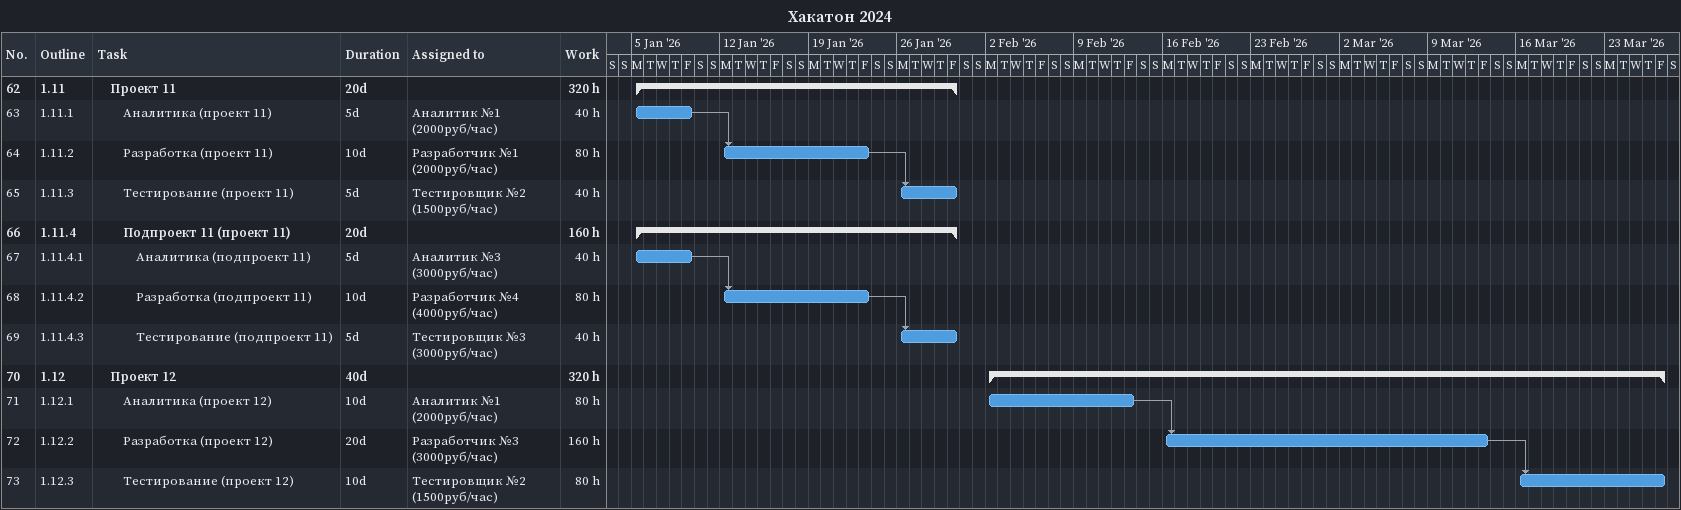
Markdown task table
Хакатон 2024

| ID | WBS | Task | Duration | Start | Finish | Predecessors | Resources | Work (h) |
|---|---|---|---|---|---|---|---|---|
| 62 | 1.11 | **Проект 11** | 20d | 2026-01-05 | 2026-01-30 |  |  | 320 |
| 63 | 1.11.1 | Аналитика (проект 11) | 5d | 2026-01-05 | 2026-01-09 |  | Аналитик №1 (2000руб/час) | 40 |
| 64 | 1.11.2 | Разработка (проект 11) | 10d | 2026-01-12 | 2026-01-23 | 63 | Разработчик №1 (2000руб/час) | 80 |
| 65 | 1.11.3 | Тестирование (проект 11) | 5d | 2026-01-26 | 2026-01-30 | 64 | Тестировщик №2 (1500руб/час) | 40 |
| 66 | 1.11.4 | **Подпроект 11 (проект 11)** | 20d | 2026-01-05 | 2026-01-30 |  |  | 160 |
| 67 | 1.11.4.1 | Аналитика (подпроект 11) | 5d | 2026-01-05 | 2026-01-09 |  | Аналитик №3 (3000руб/час) | 40 |
| 68 | 1.11.4.2 | Разработка (подпроект 11) | 10d | 2026-01-12 | 2026-01-23 | 67 | Разработчик №4 (4000руб/час) | 80 |
| 69 | 1.11.4.3 | Тестирование (подпроект 11) | 5d | 2026-01-26 | 2026-01-30 | 68 | Тестировщик №3 (3000руб/час) | 40 |
| 70 | 1.12 | **Проект 12** | 40d | 2026-02-02 | 2026-03-27 |  |  | 320 |
| 71 | 1.12.1 | Аналитика (проект 12) | 10d | 2026-02-02 | 2026-02-13 |  | Аналитик №1 (2000руб/час) | 80 |
| 72 | 1.12.2 | Разработка (проект 12) | 20d | 2026-02-16 | 2026-03-13 | 71 | Разработчик №3 (3000руб/час) | 160 |
| 73 | 1.12.3 | Тестирование (проект 12) | 10d | 2026-03-16 | 2026-03-27 | 72 | Тестировщик №2 (1500руб/час) | 80 |
